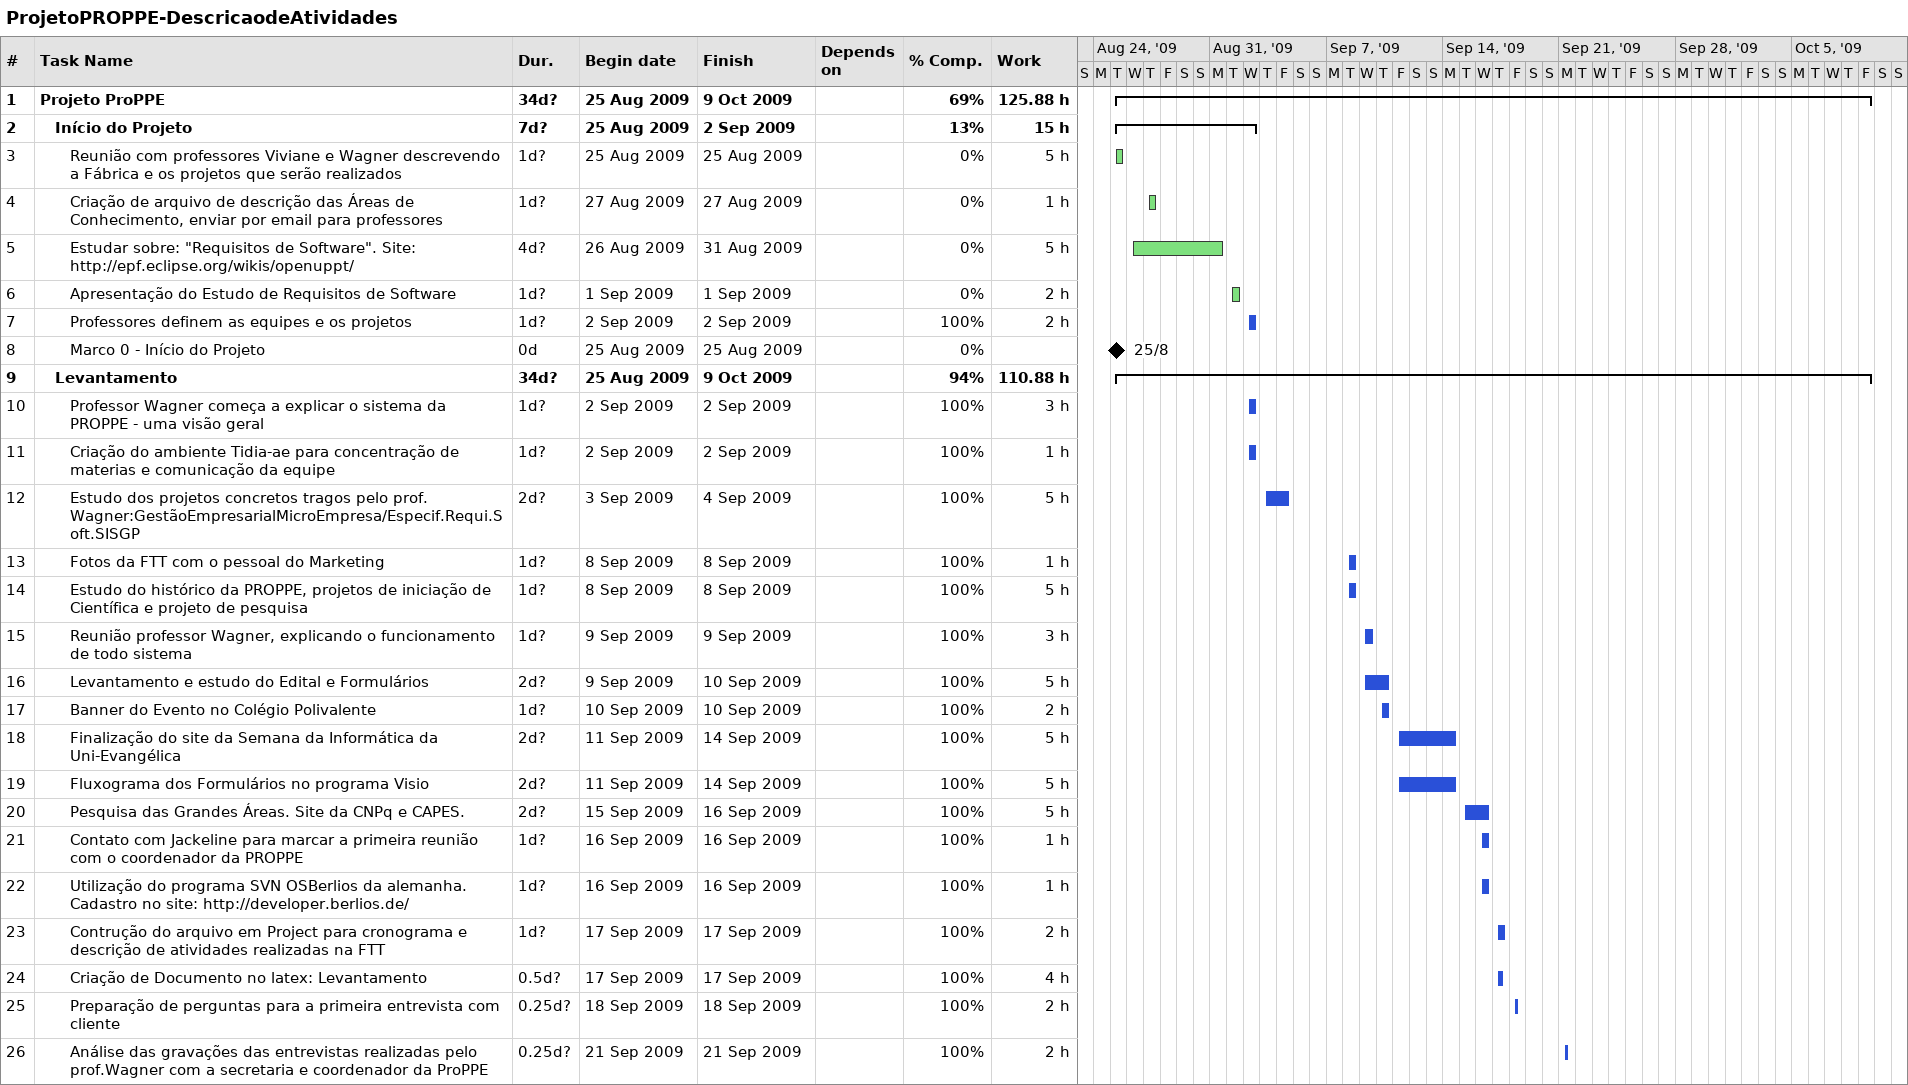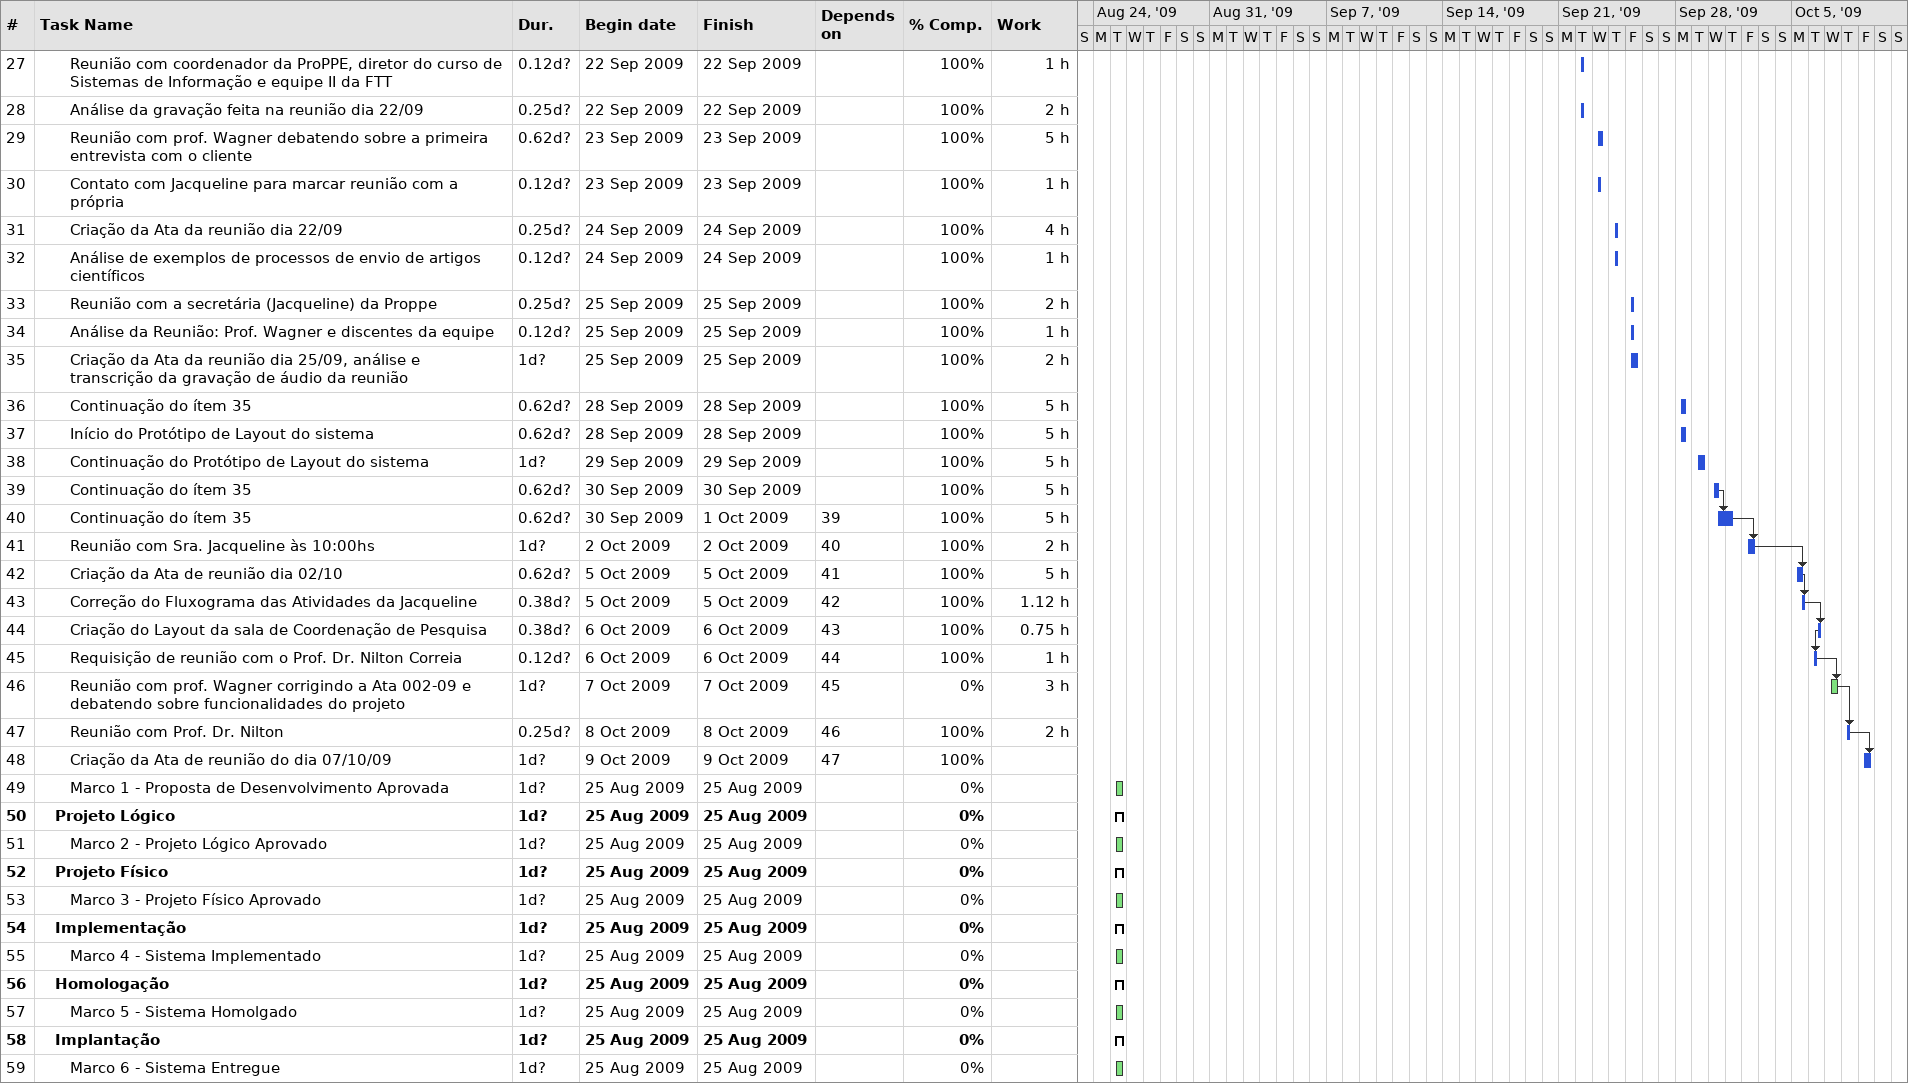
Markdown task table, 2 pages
ProjetoPROPPE-DescricaodeAtividades

| ID | Level | Task | Duration | Start | Finish | Predecessors | % complete | Work (h) |
|---|---|---|---|---|---|---|---|---|
| 1 | 1 | **Projeto ProPPE** | 34d? | 2009-08-25 | 2009-10-09 |  | 69 | 125.88 |
| 2 | 2 | **Início do Projeto** | 7d? | 2009-08-25 | 2009-09-02 |  | 13 | 15 |
| 3 | 3 | Reunião com professores Viviane e Wagner descrevendo a Fábrica e os projetos que serão realizados | 1d? | 2009-08-25 | 2009-08-25 |  | 0 | 5 |
| 4 | 3 | Criação de arquivo de descrição das Áreas de Conhecimento, enviar por email para professores | 1d? | 2009-08-27 | 2009-08-27 |  | 0 | 1 |
| 5 | 3 | Estudar sobre: "Requisitos de Software". Site: http://epf.eclipse.org/wikis/openuppt/ | 4d? | 2009-08-26 | 2009-08-31 |  | 0 | 5 |
| 6 | 3 | Apresentação do Estudo de Requisitos de Software | 1d? | 2009-09-01 | 2009-09-01 |  | 0 | 2 |
| 7 | 3 | Professores definem as equipes e os projetos | 1d? | 2009-09-02 | 2009-09-02 |  | 100 | 2 |
| 8 | 3 | Marco 0 - Início do Projeto | 0d | 2009-08-25 | 2009-08-25 |  | 0 |  |
| 9 | 2 | **Levantamento** | 34d? | 2009-08-25 | 2009-10-09 |  | 94 | 110.88 |
| 10 | 3 | Professor Wagner começa a explicar o sistema da PROPPE - uma visão geral | 1d? | 2009-09-02 | 2009-09-02 |  | 100 | 3 |
| 11 | 3 | Criação do ambiente Tidia-ae para concentração de materias e comunicação da equipe | 1d? | 2009-09-02 | 2009-09-02 |  | 100 | 1 |
| 12 | 3 | Estudo dos projetos concretos tragos pelo prof. Wagner:GestãoEmpresarialMicroEmpresa/Especif.Requi.Soft.SISGP | 2d? | 2009-09-03 | 2009-09-04 |  | 100 | 5 |
| 13 | 3 | Fotos da FTT com o pessoal do Marketing | 1d? | 2009-09-08 | 2009-09-08 |  | 100 | 1 |
| 14 | 3 | Estudo do histórico da PROPPE, projetos de iniciação de Científica e projeto de pesquisa | 1d? | 2009-09-08 | 2009-09-08 |  | 100 | 5 |
| 15 | 3 | Reunião professor Wagner, explicando o funcionamento de todo sistema | 1d? | 2009-09-09 | 2009-09-09 |  | 100 | 3 |
| 16 | 3 | Levantamento e estudo do Edital e Formulários | 2d? | 2009-09-09 | 2009-09-10 |  | 100 | 5 |
| 17 | 3 | Banner do Evento no Colégio Polivalente | 1d? | 2009-09-10 | 2009-09-10 |  | 100 | 2 |
| 18 | 3 | Finalização do site da Semana da Informática da Uni-Evangélica | 2d? | 2009-09-11 | 2009-09-14 |  | 100 | 5 |
| 19 | 3 | Fluxograma dos Formulários no programa Visio | 2d? | 2009-09-11 | 2009-09-14 |  | 100 | 5 |
| 20 | 3 | Pesquisa das Grandes Áreas. Site da CNPq e CAPES. | 2d? | 2009-09-15 | 2009-09-16 |  | 100 | 5 |
| 21 | 3 | Contato com Jackeline para marcar a primeira reunião com o coordenador da PROPPE | 1d? | 2009-09-16 | 2009-09-16 |  | 100 | 1 |
| 22 | 3 | Utilização do programa SVN OSBerlios da alemanha. Cadastro no site: http://developer.berlios.de/ | 1d? | 2009-09-16 | 2009-09-16 |  | 100 | 1 |
| 23 | 3 | Contrução do arquivo em Project para cronograma e descrição de atividades realizadas na FTT | 1d? | 2009-09-17 | 2009-09-17 |  | 100 | 2 |
| 24 | 3 | Criação de Documento no latex: Levantamento | 0.5d? | 2009-09-17 | 2009-09-17 |  | 100 | 4 |
| 25 | 3 | Preparação de perguntas para a primeira entrevista com cliente | 0.25d? | 2009-09-18 | 2009-09-18 |  | 100 | 2 |
| 26 | 3 | Análise das gravações das entrevistas realizadas pelo prof.Wagner com a secretaria e coordenador da ProPPE | 0.25d? | 2009-09-21 | 2009-09-21 |  | 100 | 2 |
| 27 | 3 | Reunião com coordenador da ProPPE, diretor do curso de Sistemas de Informação e equipe II da FTT | 0.12d? | 2009-09-22 | 2009-09-22 |  | 100 | 1 |
| 28 | 3 | Análise da gravação feita na reunião dia 22/09 | 0.25d? | 2009-09-22 | 2009-09-22 |  | 100 | 2 |
| 29 | 3 | Reunião com prof. Wagner debatendo sobre a primeira entrevista com o cliente | 0.62d? | 2009-09-23 | 2009-09-23 |  | 100 | 5 |
| 30 | 3 | Contato com Jacqueline para marcar reunião com a própria | 0.12d? | 2009-09-23 | 2009-09-23 |  | 100 | 1 |
| 31 | 3 | Criação da Ata da reunião dia 22/09 | 0.25d? | 2009-09-24 | 2009-09-24 |  | 100 | 4 |
| 32 | 3 | Análise de exemplos de processos de envio de artigos científicos | 0.12d? | 2009-09-24 | 2009-09-24 |  | 100 | 1 |
| 33 | 3 | Reunião com a secretária (Jacqueline) da Proppe | 0.25d? | 2009-09-25 | 2009-09-25 |  | 100 | 2 |
| 34 | 3 | Análise da Reunião: Prof. Wagner e discentes da equipe | 0.12d? | 2009-09-25 | 2009-09-25 |  | 100 | 1 |
| 35 | 3 | Criação da Ata da reunião dia 25/09, análise e transcrição da gravação de áudio da reunião | 1d? | 2009-09-25 | 2009-09-25 |  | 100 | 2 |
| 36 | 3 | Continuação do ítem 35 | 0.62d? | 2009-09-28 | 2009-09-28 |  | 100 | 5 |
| 37 | 3 | Início do Protótipo de Layout do sistema | 0.62d? | 2009-09-28 | 2009-09-28 |  | 100 | 5 |
| 38 | 3 | Continuação do Protótipo de Layout do sistema | 1d? | 2009-09-29 | 2009-09-29 |  | 100 | 5 |
| 39 | 3 | Continuação do ítem 35 | 0.62d? | 2009-09-30 | 2009-09-30 |  | 100 | 5 |
| 40 | 3 | Continuação do ítem 35 | 0.62d? | 2009-09-30 | 2009-10-01 | 39 | 100 | 5 |
| 41 | 3 | Reunião com Sra. Jacqueline às 10:00hs | 1d? | 2009-10-02 | 2009-10-02 | 40 | 100 | 2 |
| 42 | 3 | Criação da Ata de reunião dia 02/10 | 0.62d? | 2009-10-05 | 2009-10-05 | 41 | 100 | 5 |
| 43 | 3 | Correção do Fluxograma das Atividades da Jacqueline | 0.38d? | 2009-10-05 | 2009-10-05 | 42 | 100 | 1.12 |
| 44 | 3 | Criação do Layout da sala de Coordenação de Pesquisa | 0.38d? | 2009-10-06 | 2009-10-06 | 43 | 100 | 0.75 |
| 45 | 3 | Requisição de reunião com o Prof. Dr. Nilton Correia | 0.12d? | 2009-10-06 | 2009-10-06 | 44 | 100 | 1 |
| 46 | 3 | Reunião com prof. Wagner corrigindo a Ata 002-09 e debatendo sobre funcionalidades do projeto | 1d? | 2009-10-07 | 2009-10-07 | 45 | 0 | 3 |
| 47 | 3 | Reunião com Prof. Dr. Nilton | 0.25d? | 2009-10-08 | 2009-10-08 | 46 | 100 | 2 |
| 48 | 3 | Criação da Ata de reunião do dia 07/10/09 | 1d? | 2009-10-09 | 2009-10-09 | 47 | 100 |  |
| 49 | 3 | Marco 1 - Proposta de Desenvolvimento Aprovada | 1d? | 2009-08-25 | 2009-08-25 |  | 0 |  |
| 50 | 2 | **Projeto Lógico** | 1d? | 2009-08-25 | 2009-08-25 |  | 0 |  |
| 51 | 3 | Marco 2 - Projeto Lógico Aprovado | 1d? | 2009-08-25 | 2009-08-25 |  | 0 |  |
| 52 | 2 | **Projeto Físico** | 1d? | 2009-08-25 | 2009-08-25 |  | 0 |  |
| 53 | 3 | Marco 3 - Projeto Físico Aprovado | 1d? | 2009-08-25 | 2009-08-25 |  | 0 |  |
| 54 | 2 | **Implementação** | 1d? | 2009-08-25 | 2009-08-25 |  | 0 |  |
| 55 | 3 | Marco 4 - Sistema Implementado | 1d? | 2009-08-25 | 2009-08-25 |  | 0 |  |
| 56 | 2 | **Homologação** | 1d? | 2009-08-25 | 2009-08-25 |  | 0 |  |
| 57 | 3 | Marco 5 - Sistema Homolgado | 1d? | 2009-08-25 | 2009-08-25 |  | 0 |  |
| 58 | 2 | **Implantação** | 1d? | 2009-08-25 | 2009-08-25 |  | 0 |  |
| 59 | 3 | Marco 6 - Sistema Entregue | 1d? | 2009-08-25 | 2009-08-25 |  | 0 |  |
